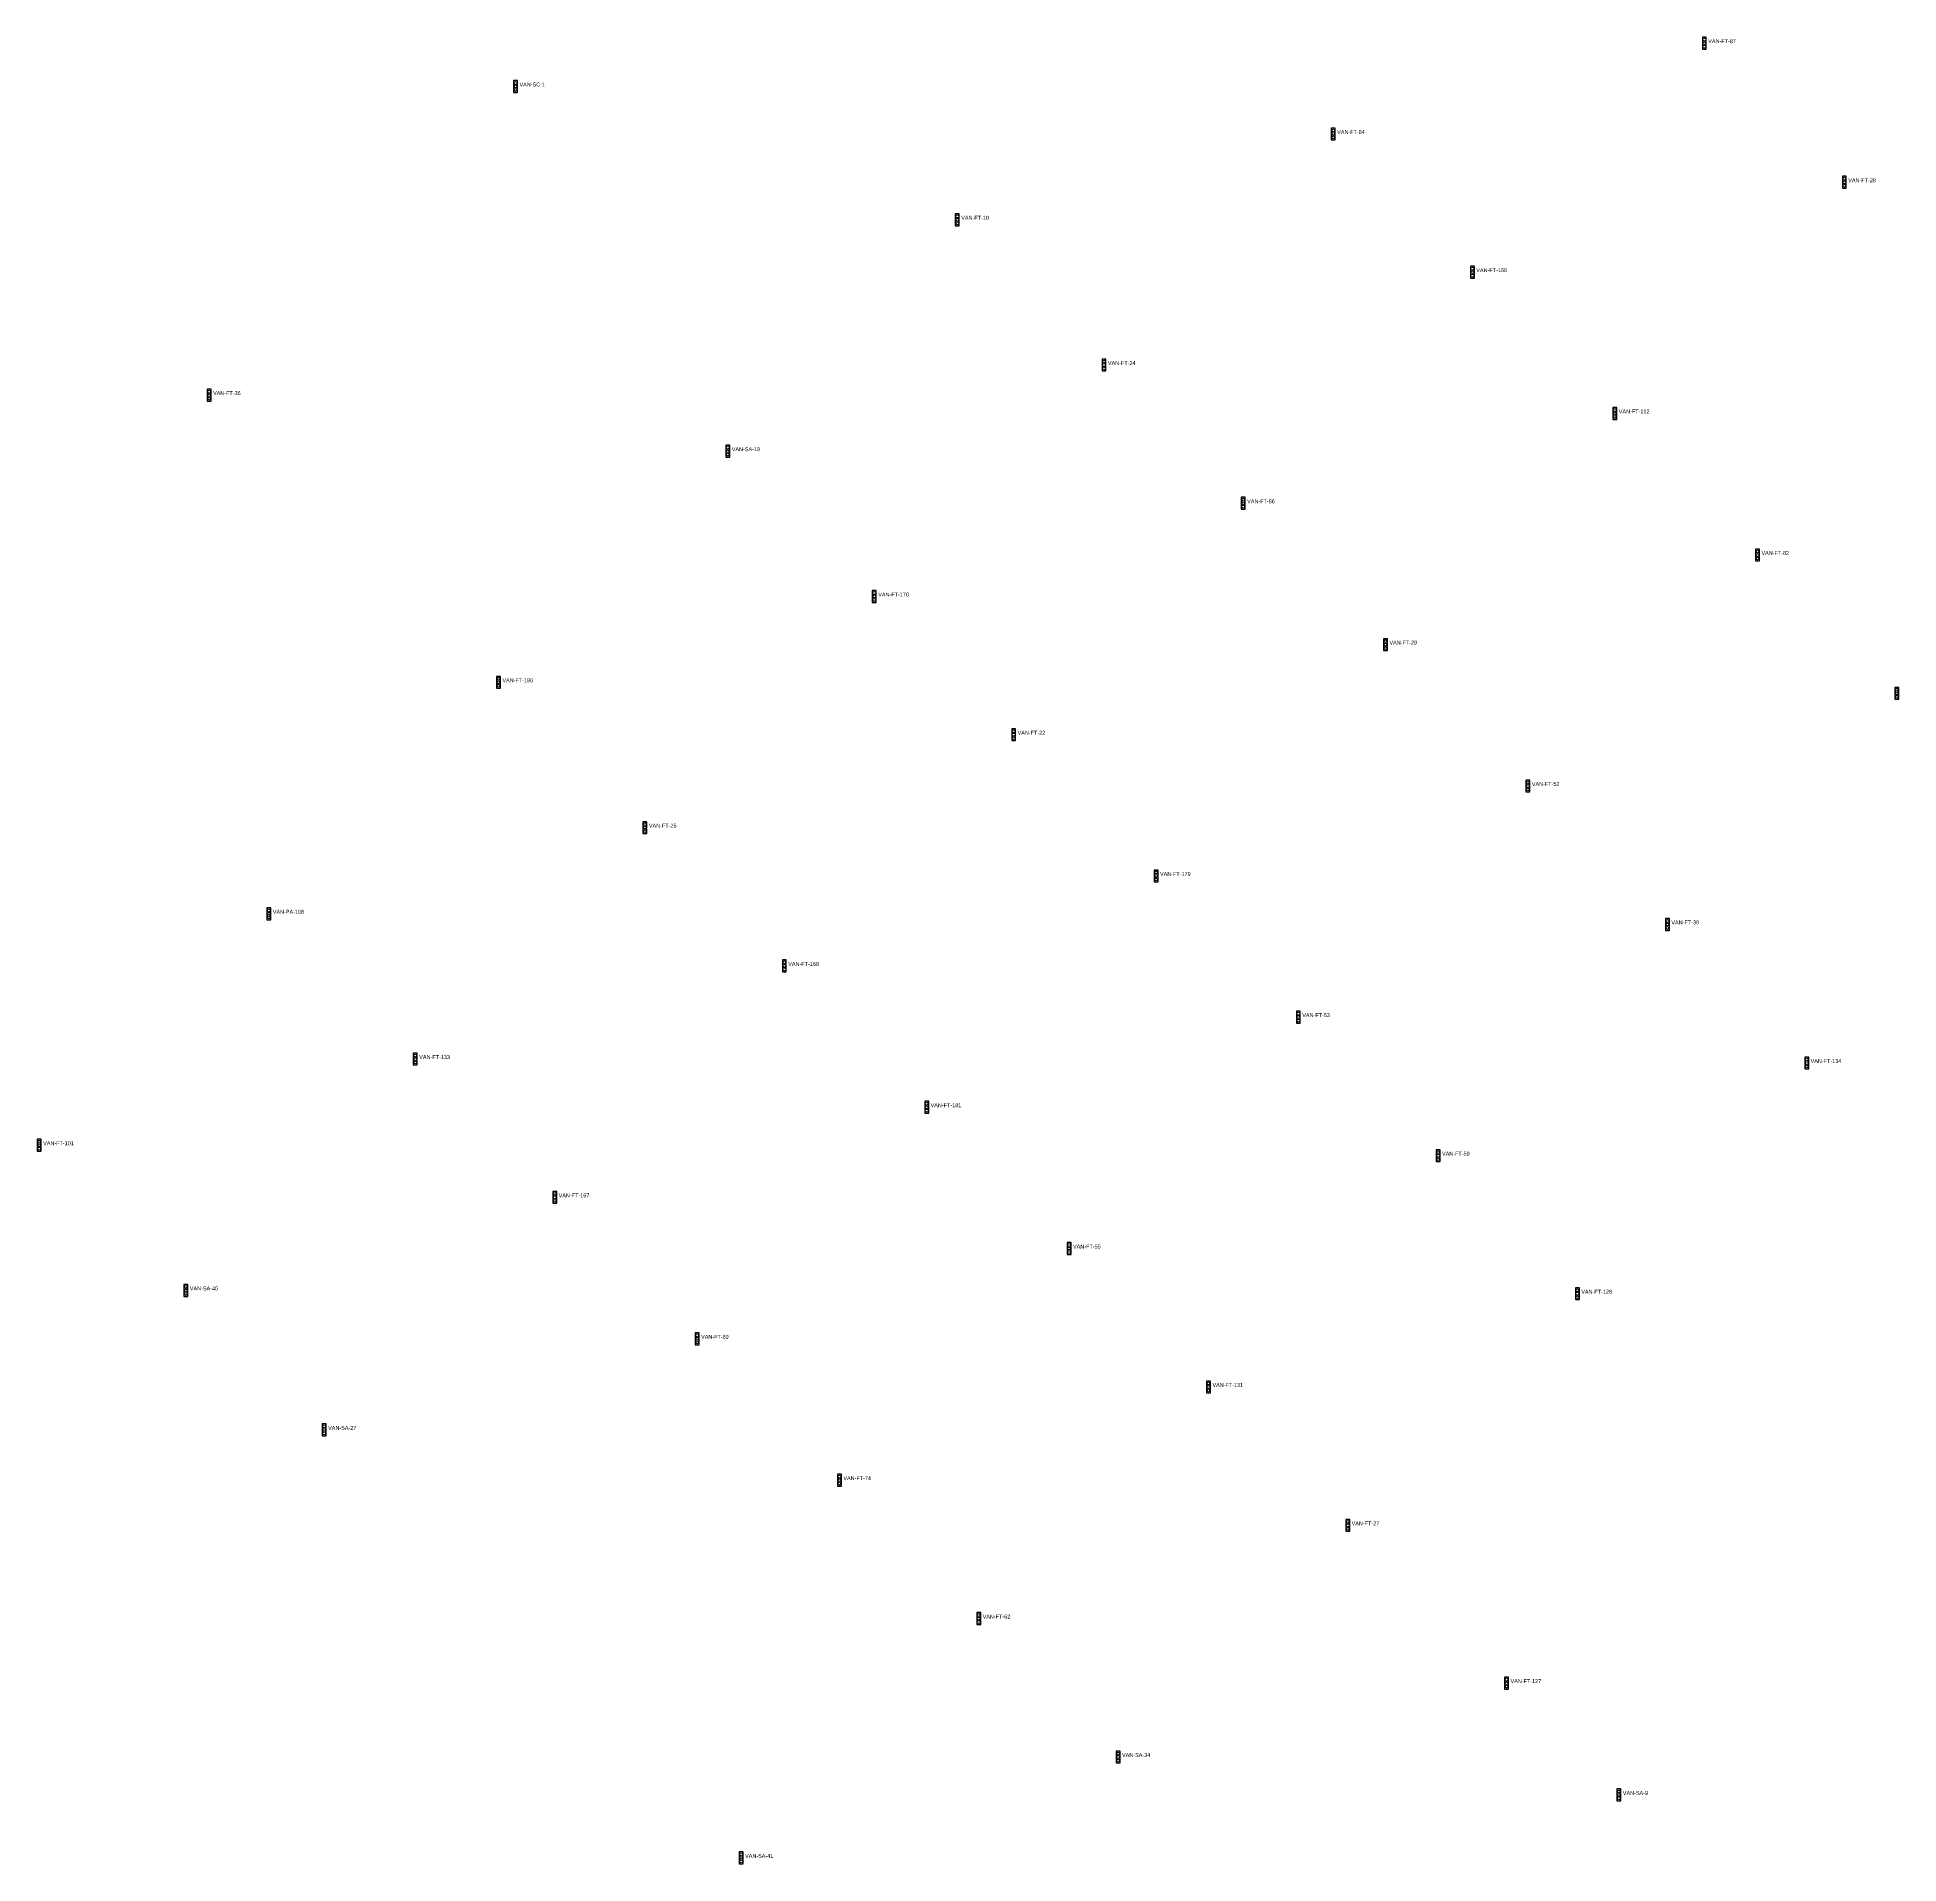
# Model space of a CAD drawing. Header units: inches. Extents: x 486474 to 494239, y 5455982 to 5459995.
# Drawn here: x 490371 to 491312, y 5457891 to 5458815 of the extents above; entities that cross this region are included whole.
import ezdxf

# ---------------------------------------------------------------- set-up
doc = ezdxf.new("R2010")
doc.units = ezdxf.units.IN
doc.header["$MEASUREMENT"] = 0
doc.layers.add('TrafficSignals', color=10, linetype='Continuous')

# ---------------------------------------------------------------- blocks, each defined once
blk = doc.blocks.new('Signal')
at = {"color": 255}
blk.add_lwpolyline([(-1, -3), (1, -3), (1, 3), (-1, 3)], close=True, dxfattribs=at)
for centre in [(0, 1.75), (0, 0), (0, -1.75)]:
    blk.add_circle(centre, 0.75, dxfattribs=at)

msp = doc.modelspace()

# ---------------------------------------------------------------- block references
at = {"layer": 'TrafficSignals'}
for p in [(491214.13, 5458811.76), (490612.9, 5458789.86), (491026.44, 5458765.85), (491284.94, 5458741.42), (490836.32, 5458722.45), (491096.81, 5458695.96), (490910.51, 5458649.03), (490457.9, 5458633.79), (491168.87, 5458624.51), (490720.24, 5458605.45), (490980.92, 5458579.1), (491241.01, 5458552.95), (490794.34, 5458531.96), (491052.87, 5458507.62), (490604.27, 5458488.57), (491311.46, 5458483.01), (490864.82, 5458462.06), (491124.9, 5458436.13), (490678.34, 5458415.08), (490936.84, 5458390.64), (490488.12, 5458371.5), (491195.47, 5458366.12), (490748.84, 5458345.14), (491008.79, 5458319.25), (490562.2, 5458298.04), (491265.91, 5458296.06), (490820.84, 5458273.69), (490371.99, 5458254.47), (491079.47, 5458249.2), (490632.73, 5458228.09), (490892.86, 5458202.24), (490446.18, 5458181.05), (491149.91, 5458179.38), (490704.74, 5458156.57), (490963.35, 5458132.21), (490516.12, 5458110.54), (490776.69, 5458085.1), (491033.77, 5458062.24), (490847.14, 5458015.12), (491114.11, 5457982.46), (490917.63, 5457945.11), (491170.91, 5457925.94), (490727, 5457894.11)]:
    msp.add_blockref('Signal', p, dxfattribs=at)

# ---------------------------------------------------------------- texts
for s, p in [('VAN-FT-87', (491216.13, 5458811.76)), ('VAN-SC-1', (490614.9, 5458789.86)), ('VAN-FT-84', (491028.44, 5458765.85)), ('VAN-FT-28', (491286.94, 5458741.42)), ('VAN-FT-10', (490838.32, 5458722.45)), ('VAN-FT-166', (491098.81, 5458695.96)), ('VAN-FT-24', (490912.51, 5458649.03)), ('VAN-FT-36', (490459.9, 5458633.79)), ('VAN-FT-112', (491170.87, 5458624.51)), ('VAN-SA-19', (490722.24, 5458605.45)), ('VAN-FT-86', (490982.92, 5458579.1)), ('VAN-FT-82', (491243.01, 5458552.95)), ('VAN-FT-170', (490796.34, 5458531.96)), ('VAN-FT-29', (491054.87, 5458507.62)), ('VAN-FT-190', (490606.27, 5458488.57)), ('VAN-FT-22', (490866.82, 5458462.06)), ('VAN-FT-52', (491126.9, 5458436.13)), ('VAN-FT-25', (490680.34, 5458415.08)), ('VAN-FT-179', (490938.84, 5458390.64)), ('VAN-PA-108', (490490.12, 5458371.5)), ('VAN-FT-39', (491197.47, 5458366.12)), ('VAN-FT-168', (490750.84, 5458345.14)), ('VAN-FT-53', (491010.79, 5458319.25)), ('VAN-FT-133', (490564.2, 5458298.04)), ('VAN-FT-134', (491267.91, 5458296.06)), ('VAN-FT-181', (490822.84, 5458273.69)), ('VAN-FT-101', (490373.99, 5458254.47)), ('VAN-FT-59', (491081.47, 5458249.2)), ('VAN-FT-167', (490634.73, 5458228.09)), ('VAN-FT-55', (490894.86, 5458202.24)), ('VAN-SA-40', (490448.18, 5458181.05)), ('VAN-FT-128', (491151.91, 5458179.38)), ('VAN-FT-69', (490706.74, 5458156.57)), ('VAN-FT-131', (490965.35, 5458132.21)), ('VAN-SA-27', (490518.12, 5458110.54)), ('VAN-FT-74', (490778.69, 5458085.1)), ('VAN-FT-27', (491035.77, 5458062.24)), ('VAN-FT-62', (490849.14, 5458015.12)), ('VAN-FT-127', (491116.11, 5457982.46)), ('VAN-SA-34', (490919.63, 5457945.11)), ('VAN-SA-9', (491172.91, 5457925.94)), ('VAN-SA-41', (490729, 5457894.11))]:
    msp.add_text(s, height=2, dxfattribs=at).set_placement(p)

doc.saveas('drawing.dxf')
